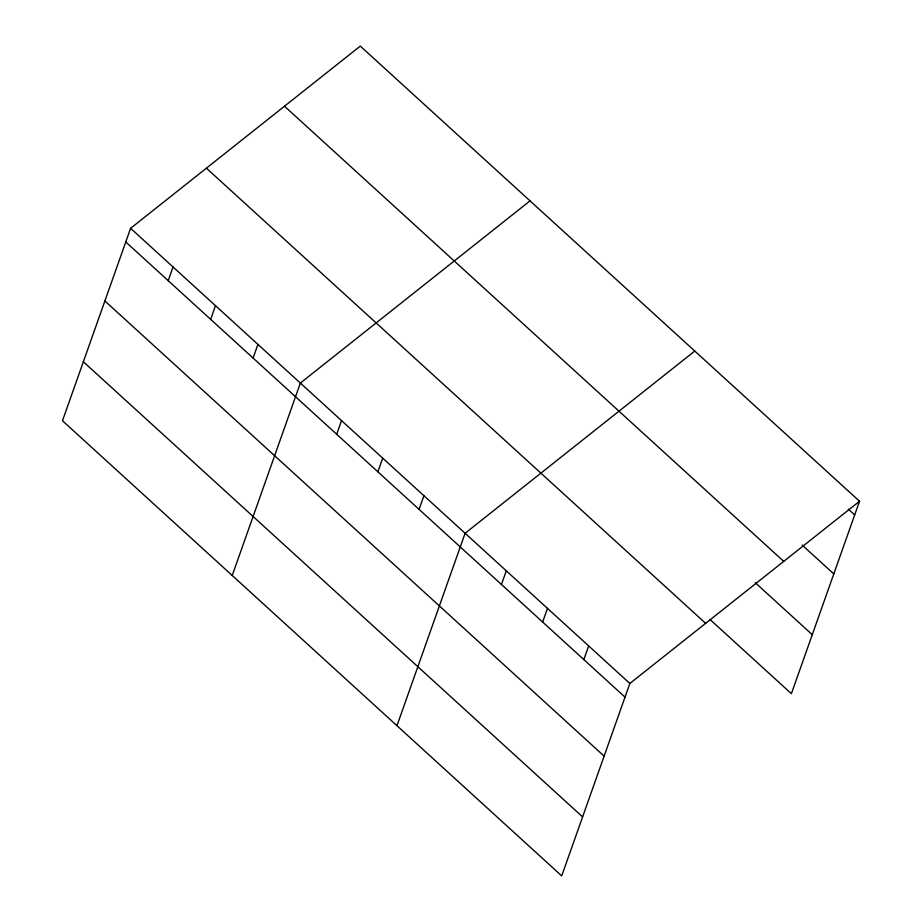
<?xml version="1.0" encoding="UTF-8"?>
<svg xmlns="http://www.w3.org/2000/svg" width="922" height="922" viewBox="0 0 922 922"><rect width="100%" height="100%" fill="white"/><g stroke="black" fill="none" stroke-linecap="round" stroke-linejoin="round"><path stroke-width="1.38" d="M130.613 228.31L62.477 420.743L561.717 875.9L629.853 683.467L859.523 501.257L360.283 46.1L130.613 228.31L629.853 683.467M168.207 280.668L173.048 267M210.642 319.358L215.483 305.689M253.089 358.047L257.918 344.379M232.217 575.501L300.353 383.068L530.023 200.858M336.703 434.285L341.543 420.616M377.893 471.834L382.734 458.165M419.084 509.382L423.924 495.713M396.967 725.695L465.103 533.273L694.773 351.052M501.453 584.49L506.293 570.822M542.643 622.039L547.484 608.37M583.833 659.587L588.674 645.919M859.523 501.257L791.387 693.69L710.067 619.549M848.355 509.14L854.682 514.925M802.117 545.029L833.799 573.91M284.495 106.226L783.735 561.383M755.245 582.704L812.27 634.693M206.413 168.184L705.641 623.341M125.772 241.979L625.012 697.136M104.889 300.975L604.129 756.132M83.36 361.747L582.6 816.904"/></g></svg>
